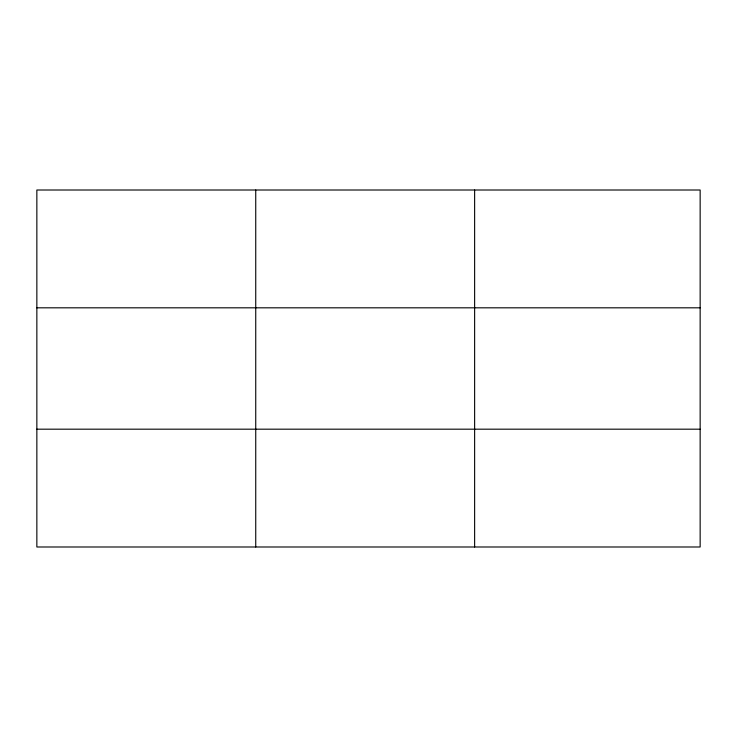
<?xml version="1.0" encoding="UTF-8"?>
<svg xmlns="http://www.w3.org/2000/svg" width="737" height="737" viewBox="0 0 737 737"><rect width="100%" height="100%" fill="white"/><g stroke="black" fill="none" stroke-linecap="round" stroke-linejoin="round"><path stroke-width="1.11" d="M255.739 546.992L255.739 190.008M474.628 546.992L474.628 190.008M700.15 429.183L700.15 546.992L36.85 546.992L36.85 190.008L700.15 190.008L700.15 429.183L36.85 429.183M36.85 307.817L700.15 307.817"/></g></svg>
